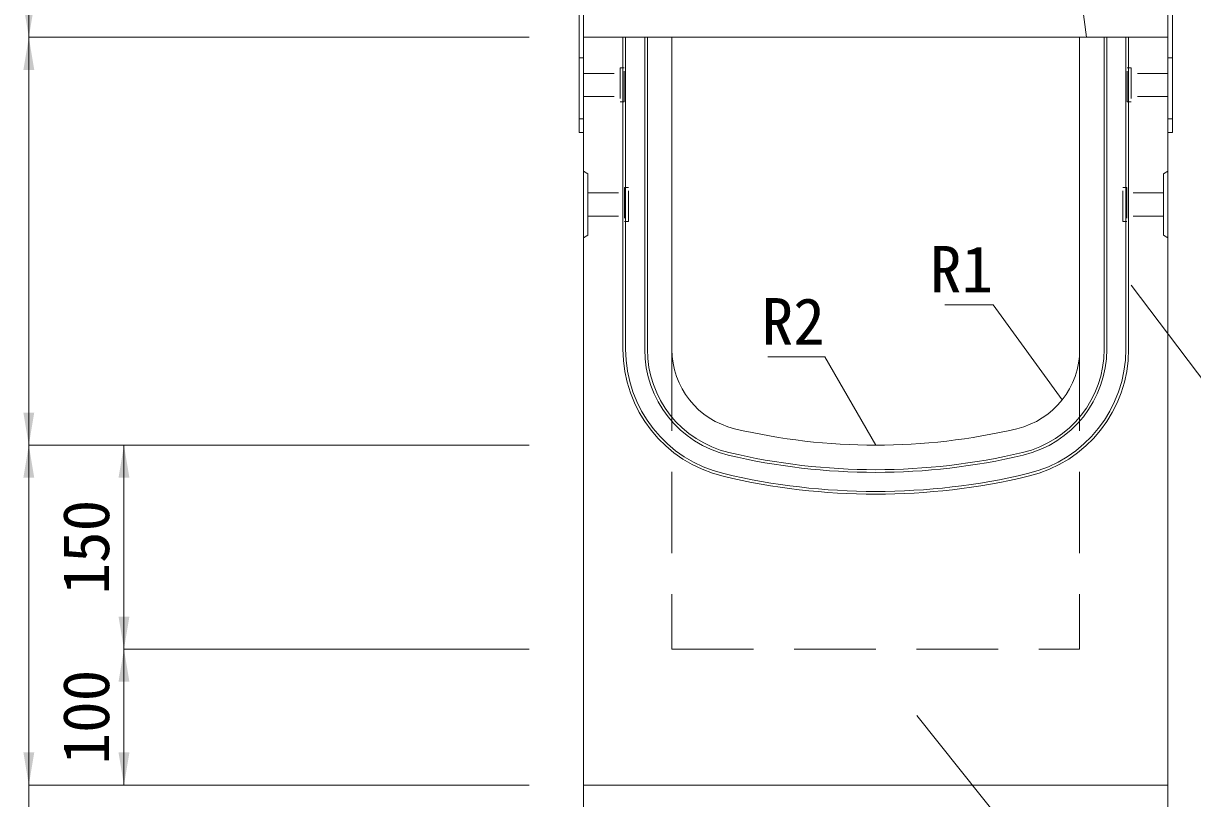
# Model space of a CAD drawing. Units: millimetres at full size. Extents: x 63886 to 97934, y 3628 to 26930.
# Drawn here: x 92222 to 93082, y 20695 to 21265 of the extents above; entities that cross this region are included whole.
import ezdxf
from ezdxf.enums import TextEntityAlignment as Align

# ---------------------------------------------------------------- set-up
doc = ezdxf.new("R2010")
doc.units = ezdxf.units.MM
doc.header["$LTSCALE"] = 30
for name, pattern in [('USER1', [1.35, 0.75, -0.6]), ('USER2', [3, 2, -1]), ('USER3', [1.35, 0.75, -0.6])]:
    doc.linetypes.add(name, pattern=pattern)
for name, color, linetype, lineweight in [('0_2', 7, 'Continuous', 13), ('インサート', 3, 'USER1', 5), ('寸法線', 7, 'Continuous', 9), ('引出線', 4, 'Continuous', 9), ('本体', 2, 'Continuous', 5), ('目地', 132, 'Continuous', 5), ('舗装・基礎', 3, 'Continuous', 13)]:
    doc.layers.add(name, color=color, linetype=linetype, lineweight=lineweight)
doc.styles.add('ＭＳ ゴシック', font='')
doc.styles.get('ＭＳ ゴシック').set_extended_font_data('MS Gothic')

# ---------------------------------------------------------------- blocks, each defined once
blk = doc.blocks.new('filled_arrow')
at = {"color": 0, "linetype": 'Continuous', "lineweight": -2}
blk.add_solid([(7.5, 1.25), (0, 0), (7.5, -1.25)], dxfattribs=at)

msp = doc.modelspace()

# ---------------------------------------------------------------- linework, layer by layer
at = {"layer": '0_2', "linetype": 'USER1', "lineweight": 5}
for p, q in [((92634.22, 21239.64), (92631.02, 21239.64)), ((93067.42, 21239.64), (93064.22, 21239.64)), ((92634.22, 21194.64), (92631.02, 21194.64)), ((93067.42, 21194.64), (93064.22, 21194.64))]:
    msp.add_line(p, q, dxfattribs=at)
at = {"layer": '0_2', "lineweight": 5}
for points in [[(92631.02, 21184.64), (92631.02, 21324.64), (92634.22, 21324.64), (92634.22, 21184.64)], [(93064.22, 21184.64), (93064.22, 21324.64), (93067.42, 21324.64), (93067.42, 21184.64)]]:
    msp.add_lwpolyline(points, close=True, dxfattribs=at)
at = {"layer": 'インサート', "linetype": 'USER3', "lineweight": 9}
for p, q in [((92664.22, 21232.14), (92661.22, 21232.14)), ((92661.22, 21232.14), (92661.22, 21207.14)), ((92664.22, 21207.14), (92664.22, 21232.14)), ((93034.22, 21232.14), (93037.22, 21232.14)), ((93034.22, 21207.14), (93034.22, 21232.14)), ((93037.22, 21232.14), (93037.22, 21207.14)), ((92634.22, 21228.14), (92661.22, 21228.14)), ((92634.22, 21228.14), (92634.22, 21211.14)), ((93064.22, 21228.14), (93037.22, 21228.14)), ((93064.22, 21228.14), (93064.22, 21211.14)), ((92634.22, 21211.14), (92661.22, 21211.14)), ((92661.22, 21207.14), (92664.22, 21207.14)), ((93037.22, 21207.14), (93034.22, 21207.14)), ((93064.22, 21211.14), (93037.22, 21211.14)), ((92667.42, 21144.14), (92664.42, 21144.14)), ((92664.42, 21144.14), (92664.42, 21119.14)), ((92667.42, 21119.14), (92667.42, 21144.14)), ((93031.02, 21144.14), (93034.02, 21144.14)), ((93031.02, 21119.14), (93031.02, 21144.14)), ((93034.02, 21144.14), (93034.02, 21119.14)), ((92637.42, 21140.14), (92664.42, 21140.14)), ((92637.42, 21140.14), (92637.42, 21123.14)), ((93061.02, 21140.14), (93034.02, 21140.14)), ((93061.02, 21140.14), (93061.02, 21123.14)), ((92637.42, 21123.14), (92664.42, 21123.14)), ((92664.42, 21119.14), (92667.42, 21119.14)), ((93034.02, 21119.14), (93031.02, 21119.14)), ((93061.02, 21123.14), (93034.02, 21123.14))]:
    msp.add_line(p, q, dxfattribs=at)
at = {"layer": '寸法線', "lineweight": 13}
for p, q in [((92226.15, 21353.82), (92226.15, 21254.64)), ((92594.22, 21254.64), (92226.15, 21254.64)), ((92226.15, 21254.64), (92226.15, 20954.64)), ((92594.22, 21254.64), (92226.15, 21254.64)), ((92594.22, 20954.64), (92226.15, 20954.64)), ((92226.15, 20954.64), (92226.15, 20704.64)), ((92594.22, 20954.64), (92226.15, 20954.64)), ((92296.15, 20804.64), (92296.15, 20954.64)), ((92594.22, 20954.64), (92296.15, 20954.64)), ((92296.15, 20804.64), (92296.15, 20704.64)), ((92594.22, 20804.64), (92296.15, 20804.64)), ((92594.22, 20804.64), (92296.15, 20804.64)), ((92226.15, 20752.64), (92226.15, 20636.64)), ((92594.22, 20704.64), (92226.15, 20704.64)), ((92594.22, 20704.64), (92226.15, 20704.64)), ((92594.22, 20704.64), (92296.15, 20704.64))]:
    msp.add_line(p, q, dxfattribs=at)
at = {"layer": '引出線', "color": 1, "lineweight": 13}
msp.add_line((92879.56, 20755.86), (93323.11, 20199.56), dxfattribs=at)
at = {"layer": '引出線', "lineweight": 13}
for points in [[(93037.22, 21072.3), (93113.42, 20971.57), (93246.17, 20971.57)], [(92986.29, 20987.96), (92935.58, 21057.96), (92900.13, 21057.96)], [(92849.22, 20954.64), (92811.78, 21019.65), (92769.75, 21019.65)]]:
    msp.add_lwpolyline(points, dxfattribs=at)
at = {"layer": '本体', "lineweight": 20}
for p, q in [((92634.22, 21347.94), (92634.22, 21254.64)), ((93064.22, 21347.94), (93064.22, 21254.64)), ((93064.22, 21254.64), (92634.22, 21254.64))]:
    msp.add_line(p, q, dxfattribs=at)
at = {"layer": '本体', "linetype": 'USER1', "lineweight": 9}
for p, q in [((92699.22, 21293.64), (92694.22, 21254.64)), ((93004.22, 21254.64), (92999.22, 21293.64))]:
    msp.add_line(p, q, dxfattribs=at)
at = {"layer": '本体', "lineweight": 13}
for p, q in [((92634.22, 21264.64), (92634.22, 20704.64)), ((93064.22, 21264.64), (93064.22, 20704.64)), ((92634.22, 21254.64), (93064.22, 21254.64)), ((92699.22, 21254.64), (92699.22, 21025.17)), ((92999.22, 21254.64), (92999.22, 21025.17)), ((92634.22, 20704.64), (93064.22, 20704.64))]:
    msp.add_line(p, q, dxfattribs=at)
at = {"layer": '本体', "lineweight": 9}
for p, q in [((92634.22, 21156.14), (92637.42, 21154.14)), ((92637.42, 21154.14), (92637.42, 21109.14)), ((93064.22, 21156.14), (93061.02, 21154.14)), ((93061.02, 21154.14), (93061.02, 21109.14)), ((92634.22, 21107.14), (92637.42, 21109.14)), ((93064.22, 21107.14), (93061.02, 21109.14))]:
    msp.add_line(p, q, dxfattribs=at)
at = {"layer": '本体', "linetype": 'USER2', "lineweight": 15}
for p, q in [((92699.22, 21025.17), (92699.22, 20804.64)), ((92999.22, 21025.17), (92999.22, 20804.64)), ((92699.22, 20804.64), (92999.22, 20804.64))]:
    msp.add_line(p, q, dxfattribs=at)
at = {"layer": '本体', "lineweight": 13}
for centre, radius, start, end in [((92759.22, 21025.17), 60, 180, 256.65764), ((92939.22, 21025.17), 60, 283.34236, 0), ((92849.22, 21404.64), 450, 256.65764, 283.34236)]:
    msp.add_arc(centre, radius, start, end, dxfattribs=at)
at = {"layer": '目地'}
for p, q in [((92663.22, 21254.64), (92663.22, 21025.17)), ((92665.22, 21254.64), (92665.22, 21025.17)), ((92679.22, 21254.64), (92679.22, 21025.17)), ((92681.22, 21254.64), (92681.22, 21025.17)), ((93017.22, 21025.17), (93017.22, 21254.64)), ((93019.22, 21025.17), (93019.22, 21254.64)), ((93033.22, 21025.17), (93033.22, 21254.64)), ((93035.22, 21025.17), (93035.22, 21254.64))]:
    msp.add_line(p, q, dxfattribs=at)
for centre, radius, start, end in [((92759.22, 21025.17), 96, 180, 256.65764), ((92759.22, 21025.17), 94, 180, 256.65764), ((92759.22, 21025.17), 80, 180, 256.65764), ((92759.22, 21025.17), 78, 180, 256.65764), ((92939.22, 21025.17), 78, 283.34236, 0), ((92939.22, 21025.17), 80, 283.34236, 0), ((92939.22, 21025.17), 94, 283.34236, 0), ((92939.22, 21025.17), 96, 283.34236, 0), ((92849.22, 21404.64), 470, 256.65764, 283.34236), ((92849.22, 21404.64), 468, 256.65764, 283.34236), ((92849.22, 21404.64), 486, 256.65764, 283.34236), ((92849.22, 21404.64), 484, 256.65764, 283.34236)]:
    msp.add_arc(centre, radius, start, end, dxfattribs=at)
at = {"layer": '舗装・基礎'}
for p, q in [((92634.22, 20704.64), (92634.22, 20684.64)), ((92634.22, 20704.64), (93064.22, 20704.64)), ((93064.22, 20704.64), (93064.22, 20684.64))]:
    msp.add_line(p, q, dxfattribs=at)

# ---------------------------------------------------------------- block references
at = {"layer": '寸法線', "lineweight": 13, "xscale": 3.2, "yscale": 3.2}
for p, rotation in [((92226.15, 21254.64), 90), ((92226.15, 21254.64), 270), ((92226.15, 20954.64), 90), ((92226.15, 20954.64), 270), ((92296.15, 20954.64), 270), ((92296.15, 20804.64), 90), ((92296.15, 20804.64), 270), ((92226.15, 20704.64), 90), ((92226.15, 20704.64), 90), ((92296.15, 20704.64), 90)]:
    msp.add_blockref('filled_arrow', p, dxfattribs=dict(at, rotation=rotation))
at = {"layer": '引出線', "lineweight": 13, "xscale": 0.16, "yscale": 0.16}
for p, rotation in [((93037.22, 21072.3), 307.1), ((92986.29, 20987.96), 125.9), ((92849.22, 20954.64), 119.9)]:
    msp.add_blockref('filled_arrow', p, dxfattribs=dict(at, rotation=rotation))
at = {"layer": '引出線', "color": 1, "lineweight": 13, "xscale": 0.267, "yscale": 0.267, "rotation": 308.6}
msp.add_blockref('filled_arrow', (92879.56, 20755.86), dxfattribs=at)

# ---------------------------------------------------------------- texts
at = {"layer": '寸法線', "style": 'ＭＳ ゴシック'}
for s, p in [('150', (92268.15, 20879.64)), ('100', (92268.15, 20754.64))]:
    msp.add_text(s, height=34.18, rotation=90, dxfattribs=at).set_placement(p, align=Align.MIDDLE_CENTER)
at = {"layer": '引出線', "style": 'ＭＳ ゴシック'}
for s, p in [('R1', (92935.58, 21101.16)), ('R2', (92811.78, 21062.85))]:
    msp.add_text(s, height=34.18, dxfattribs=at).set_placement(p, align=Align.TOP_RIGHT)

doc.saveas('drawing.dxf')
